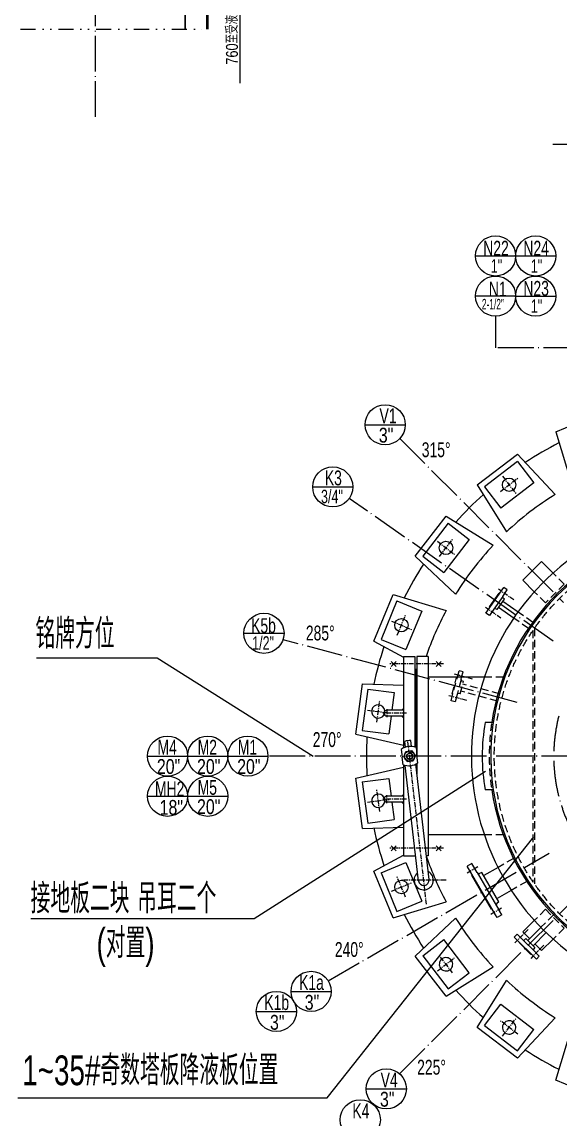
# Model space of a CAD drawing. Header units: millimetres. Extents: x 8160 to 405605, y -30951 to 80400.
# Drawn here: x 29223 to 32843, y 1415 to 8794 of the extents above; entities that cross this region are included whole.
import ezdxf

# ---------------------------------------------------------------- set-up
doc = ezdxf.new("R2010")
doc.units = ezdxf.units.MM
for name, pattern in [('ACAD_ISO04W100', [30.5, 24, -3, 0.5, -3]), ('CENTER', [50.8, 31.75, -6.35, 6.35, -6.35]), ('DIVIDE', [31.75, 12.7, -6.35, 0, -6.35, 0, -6.35]), ('HIDDEN', [9.525, 6.35, -3.175])]:
    doc.linetypes.add(name, pattern=pattern)
doc.layers.get('0').update_dxf_attribs({"lineweight": 13})
doc.layers.get('Defpoints').update_dxf_attribs({"lineweight": 13})
for name, color, linetype, lineweight in [('bh', 7, 'Continuous', 13), ('CENTER', 1, 'CENTER', 13), ('DIM', 7, 'Continuous', 13), ('DIVIDE', 3, 'DIVIDE', 13), ('HIDDEN', 6, 'HIDDEN', 13), ('narrow', 21, 'Continuous', 13), ('PROFILE', 4, 'Continuous', 15), ('SEE', 2, 'Continuous', 13)]:
    doc.layers.add(name, color=color, linetype=linetype, lineweight=lineweight)
doc.styles.add('HZDX', font='tcc_simp.shx', dxfattribs={"width": 0.8, "height": 80, "bigfont": 'hzdx.shx'})
doc.dimstyles.new('uni', dxfattribs={"dimtxt": 90, "dimasz": 70, "dimexe": 5, "dimexo": 0.625, "dimgap": 10, "dimtad": 1, "dimdec": 0, "dimdsep": 46, "dimtxsty": 'HZDX', "dimcen": 2.5, "dimadec": 0, "dimazin": 0, "dimtfac": 1, "dimtdec": 0, "dimtmove": 0, "dimatfit": 3, "dimfxl": 0, "dimarcsym": 0})

# ---------------------------------------------------------------- blocks, each defined once
blk = doc.blocks.new('*D86')
at = {"layer": 'Defpoints', "color": 0}
for p in [(29545.2, 29694), (26632.1, 7564.1), (28947, 7564.1)]:
    blk.add_point(p, dxfattribs=at)
at = {"layer": 'DIM', "color": 0, "lineweight": -2}
for p, q in [((29544.6, 29694), (26627.1, 29694)), ((26632.1, 29624), (26632.1, 7564.1))]:
    blk.add_line(p, q, dxfattribs=at)
at = {"layer": 'DIM', "color": 0}
blk.add_solid([(26620.4, 29624), (26643.7, 29624), (26632.1, 29694)], dxfattribs=at)
at = {"layer": 'DIM', "color": 0, "insert": (26582.1, 18594.1), "char_height": 80, "attachment_point": 5, "rotation": 90, "style": 'HZDX'}
blk.add_mtext('41103', dxfattribs=at)
blk = doc.blocks.new('_None')
blk = doc.blocks.new('*D167')
at = {"layer": 'Defpoints', "color": 0}
for p in [(30320.7, 9292.1), (30320.7, 8381.4), (30688.9, 8381.4)]:
    blk.add_point(p, dxfattribs=at)
at = {"layer": 'DIM', "color": 0, "lineweight": -2}
for p, q in [((30321.3, 9292.1), (30693.9, 9292.1)), ((30688.9, 9222.1), (30688.9, 8381.4))]:
    blk.add_line(p, q, dxfattribs=at)
at = {"layer": 'DIM', "color": 0}
blk.add_solid([(30677.3, 9222.1), (30700.6, 9222.1), (30688.9, 9292.1)], dxfattribs=at)
at = {"layer": 'DIM', "color": 0, "insert": (30636.3, 8801.8), "char_height": 80, "attachment_point": 5, "rotation": 90, "style": 'HZDX'}
blk.add_mtext('760至受液盘支承圈', dxfattribs=at)

msp = doc.modelspace()

# ---------------------------------------------------------------- hatches: boundary and pattern name
at = {"layer": 'bh'}
for points in [[(31790.2, 4165.5), (31790.2, 4176.4), (31778.7, 4165.5)], [(31790.2, 4125.5), (31790.2, 4114.5), (31778.7, 4125.5)], [(31790.2, 3587), (31790.2, 3597.9), (31778.7, 3587)], [(31790.2, 3547), (31790.2, 3536), (31778.7, 3547)]]:
    msp.add_hatch(color=7, dxfattribs=at).paths.add_polyline_path(points)

# ---------------------------------------------------------------- linework, layer by layer
at = {"color": 7}
msp.add_line((32793.2, 7972.7), (33365.8, 7972.7), dxfattribs=at)
at = {"layer": 'bh', "color": 7}
for p, q in [((31778.7, 4165.5), (31790.2, 4176.4)), ((31778.7, 4125.5), (31790.2, 4114.5)), ((31778.7, 3587), (31790.2, 3597.9)), ((31778.7, 3547), (31790.2, 3536))]:
    msp.add_line(p, q, dxfattribs=at)
at = {"layer": 'CENTER', "color": 7, "linetype": 'ACAD_ISO04W100', "ltscale": 10}
for p, q in [((29717.7, 8154.4), (29717.7, 28312.6)), ((32408.7, 6814.9), (32408.7, 6602.8)), ((32970.2, 6602.8), (32408.7, 6602.8)), ((31763.1, 5993.4), (32866.2, 4890.2)), ((32795.7, 4629.6), (31424.4, 5589.8)), ((32555.1, 4216.7), (30980.8, 4638.5)), ((36922.6, 3856.2), (30877.8, 3856.2)), ((31282.8, 2345), (32768.3, 3202.7)), ((31763.1, 1719.1), (33279.1, 3235.1))]:
    msp.add_line(p, q, dxfattribs=at)
at = {"layer": 'CENTER', "color": 7}
for p, q in [((32442.2, 5636.5), (32558, 5725.4)), ((32455.6, 5738.8), (32544.5, 5623)), ((32031.1, 5198.5), (32119.9, 5314.3)), ((32017.6, 5300.8), (32133.4, 5211.9)), ((32531.2, 4906.3), (32428, 4978.6)), ((31747.4, 4669), (31803.2, 4803.8)), ((32445.2, 4783.5), (32342, 4855.8)), ((31707.9, 4764.3), (31842.7, 4708.5)), ((32059.7, 4476.2), (31697.5, 4476.2)), ((32254.6, 4374.8), (32132.9, 4407.4)), ((31610.4, 4084.1), (31629.4, 4228.8)), ((32215.8, 4229.9), (32094.1, 4262.5)), ((31547.5, 4166), (31692.3, 4146.9)), ((31809, 4145.5), (31650.6, 4145.5)), ((31678.2, 4173), (31678.2, 4117.9)), ((31944.3, 2859.8), (31817.8, 3967.2)), ((31855.4, 3859.3), (31805.8, 3853.2)), ((31629.4, 3483.6), (31610.4, 3628.4)), ((31547.5, 3546.5), (31692.3, 3565.5)), ((31809, 3567), (31650.6, 3567)), ((31678.2, 3539.4), (31678.2, 3594.6)), ((32059.7, 3236.2), (31697.5, 3236.2)), ((32288.6, 3110.5), (32217.1, 3069.2)), ((31803.2, 2908.6), (31747.4, 3043.5)), ((31707.9, 2948.1), (31842.7, 3004)), ((32075.8, 3022.5), (31775.7, 3022.5)), ((32448.6, 2833.4), (32377.1, 2792.1)), ((32628.3, 2690.4), (32539.2, 2601.3)), ((32734.4, 2584.3), (32645.3, 2495.2)), ((32119.9, 2398.2), (32031.1, 2514)), ((32017.6, 2411.6), (32133.4, 2500.5)), ((32558, 1987.1), (32442.2, 2075.9)), ((32455.6, 1973.6), (32544.5, 2089.4))]:
    msp.add_line(p, q, dxfattribs=at)
at = {"layer": 'CENTER', "color": 7, "linetype": 'ACAD_ISO04W100', "ltscale": 10}
msp.add_arc((33900.2, 3856.2), 1100, 165.81957, 69.51268, dxfattribs=at)
at = {"layer": 'DIVIDE', "color": 7, "ltscale": 8}
msp.add_line((28959.7, 8745.1), (30475.7, 8745.1), dxfattribs=at)
at = {"layer": 'HIDDEN', "color": 7, "ltscale": 8}
for p, q in [((32869.8, 5012.5), (32795.3, 5087)), ((32743.9, 4886.7), (32669.4, 4961.1)), ((32869.8, 5012.5), (32743.9, 4886.7)), ((32658.1, 4756.4), (32559.8, 4825.3)), ((32629.5, 4715.5), (32531.2, 4784.3)), ((32660.2, 4700.3), (32660.2, 3012.2)), ((32670.2, 4714.8), (32670.2, 2997.7)), ((32109.3, 4227.4), (32151.8, 4386.2)), ((32118.1, 4275.8), (32147.1, 4383.9)), ((32150.9, 4382.9), (32147.1, 4383.9)), ((32177, 4371.9), (32150, 4271.3)), ((32171.8, 4275.3), (32193.8, 4357.5)), ((32177, 4371.9), (32180.8, 4386.2)), ((32193.8, 4357.5), (32181.7, 4362.4)), ((32460.7, 4386.2), (32333.4, 4386.2)), ((32421.9, 4226.5), (32176.3, 4292.2)), ((32434.8, 4274.8), (32189.3, 4340.5)), ((32136.3, 4220.2), (32109.3, 4227.4)), ((32121.9, 4274.7), (32118.1, 4275.8)), ((32150, 4271.3), (32136.3, 4220.2)), ((32171.8, 4275.3), (32158.8, 4277.1)), ((32460.7, 3326.2), (32333.4, 3326.2)), ((32529.5, 3167.6), (32425.4, 3107.5)), ((32618.5, 3013.4), (32514.4, 2953.3)), ((32743.9, 2825.8), (32668, 2749.9)), ((32743.9, 2825.8), (32869.8, 2699.9)), ((32798, 2789.3), (32711.6, 2703)), ((32869.8, 2699.9), (32793.9, 2624))]:
    msp.add_line(p, q, dxfattribs=at)
msp.add_circle((33900.2, 3856.2), 1500, dxfattribs=at)
for centre, radius, start, end in [((32184.7, 4369.8), 8, 165, 248), ((32157.7, 4269.2), 8, 82, 165), ((33900.2, 3856.2), 1534, 171.76087, 188.07397)]:
    msp.add_arc(centre, radius, start, end, dxfattribs=at)
at = {"layer": 'narrow', "color": 7}
msp.add_arc((31830.5, 3856.2), 22, 187, 97, dxfattribs=at)
at = {"layer": 'PROFILE', "color": 7}
for p, q in [((30467.7, 8745.1), (30467.7, 10851.1)), ((30475.7, 8745.1), (30475.7, 10851.1)), ((30320.7, 8745.1), (30320.7, 9332.1)), ((30323.7, 8745.1), (30323.7, 9332.1)), ((32813.2, 6036.2), (33127.4, 6166.3)), ((32813.2, 6036.2), (32920.8, 5679.8)), ((32286.1, 5680.6), (32555.8, 5887.6)), ((32556.3, 5837.6), (32334.2, 5667.1)), ((32555.8, 5887.6), (32810.7, 5616.2)), ((32556.3, 5837.6), (32665.9, 5694.8)), ((32665.9, 5694.8), (32443.8, 5524.3)), ((32286.1, 5680.6), (32482.2, 5364.1)), ((32334.2, 5667.1), (32443.8, 5524.3)), ((31868.9, 5200.6), (32075.9, 5470.4)), ((32075.9, 5470.4), (32392.3, 5274.2)), ((32089.3, 5422.2), (31918.9, 5200.1)), ((32089.3, 5422.2), (32232.1, 5312.7)), ((32232.1, 5312.7), (32061.7, 5090.5)), ((31868.9, 5200.6), (32140.2, 4945.7)), ((31918.9, 5200.1), (32061.7, 5090.5)), ((32592.1, 5038.5), (32717.9, 5164.4)), ((32795.3, 5087), (32717.9, 5164.4)), ((32669.4, 4961.1), (32592.1, 5038.5)), ((32344.2, 4817.6), (32464.7, 4989.6)), ((32369, 4860), (32433.3, 4951.7)), ((32436.6, 4949.4), (32433.3, 4951.7)), ((32457.3, 4930.2), (32487.6, 4973.5)), ((32487.6, 4973.5), (32464.7, 4989.6)), ((31590.1, 4629.1), (31720.2, 4943.2)), ((31745.7, 4900.2), (31638.6, 4641.5)), ((31720.2, 4943.2), (32076.7, 4835.7)), ((31745.7, 4900.2), (31912, 4831.3)), ((32457.3, 4930.2), (32397.5, 4844.8)), ((32419.4, 4841.2), (32468.2, 4910.9)), ((32559.9, 4825.3), (32458.1, 4896.5)), ((32468.2, 4910.9), (32458.5, 4919.6)), ((31912, 4831.3), (31804.9, 4572.6)), ((32367.2, 4801.5), (32344.2, 4817.6)), ((32397.5, 4844.8), (32367.2, 4801.5)), ((32372.3, 4857.7), (32369, 4860)), ((32419.4, 4841.2), (32407.8, 4847.3)), ((32533.5, 4782.7), (32429.4, 4855.6)), ((32666.3, 4750.7), (32658.1, 4756.4)), ((32637.7, 4709.8), (32629.5, 4715.5)), ((31590.1, 4629.1), (31790.2, 4521.7)), ((31638.6, 4641.5), (31804.9, 4572.6)), ((31790.2, 4526.2), (31866.2, 4526.2)), ((31790.2, 4526.2), (31790.2, 3910.9)), ((31866.2, 4526.2), (31866.2, 3916.5)), ((31880.2, 4526.2), (31880.2, 3861.5)), ((31956.2, 4526.2), (31880.2, 4526.2)), ((31956.2, 4526.2), (31956.2, 3186.2)), ((31706.8, 4459.2), (31740.8, 4493.2)), ((31706.8, 4493.2), (31740.8, 4459.2)), ((31870.2, 4438.2), (31866.2, 4438.2)), ((31870.2, 4438.2), (31870.2, 3915.1)), ((31876.2, 4438.2), (31870.2, 4438.2)), ((31876.2, 4438.2), (31876.2, 3856.2)), ((31880.2, 4438.2), (31876.2, 4438.2)), ((32008.5, 4459.2), (32042.5, 4493.2)), ((32008.5, 4493.2), (32042.5, 4459.2)), ((32151.8, 4386.2), (32163.6, 4430.2)), ((32190.7, 4423), (32163.6, 4430.2)), ((32333.4, 4386.2), (31956.2, 4386.2)), ((32180.8, 4386.2), (32190.7, 4423)), ((32471.3, 4386.2), (32460.7, 4386.2)), ((31468.8, 4004.9), (31513.2, 4341.9)), ((31548.9, 4307), (31512.4, 4029.4)), ((31513.2, 4341.9), (31790.2, 4333.3)), ((31548.9, 4307), (31727.4, 4283.5)), ((31727.4, 4283.5), (31711.9, 4165.5)), ((31790.2, 4165.5), (31678.2, 4165.5)), ((31790.2, 4125.5), (31678.2, 4125.5)), ((31706.6, 4125.5), (31690.9, 4005.9)), ((32393.1, 4082.7), (32338.7, 4082.7)), ((31468.8, 4004.9), (31790.2, 3929.4)), ((31512.4, 4029.4), (31690.9, 4005.9)), ((31803, 3916.1), (31798.2, 3955.4)), ((31842.7, 3920.9), (31837.9, 3960.2)), ((31873.8, 3913.8), (31880.1, 3862.3)), ((31774.5, 3901.6), (31780.9, 3850.1)), ((31787.2, 3798.7), (31780.9, 3850.1)), ((31790.8, 3851.3), (31806.4, 3888.2)), ((31790.8, 3851.3), (31814.9, 3819.4)), ((31806.4, 3888.2), (31846.1, 3893)), ((31870.2, 3861.1), (31846.1, 3893)), ((31870.2, 3861.1), (31854.6, 3824.3)), ((31886.4, 3810.8), (31880.1, 3862.3)), ((31468.8, 3707.6), (31790.2, 3783)), ((31790.2, 3797.5), (31790.2, 3186.2)), ((31890, 3018.4), (31801.4, 3794.1)), ((31814.9, 3819.4), (31854.6, 3824.3)), ((31961.5, 3026.6), (31872.9, 3802.5)), ((31876.2, 3804.3), (31876.2, 3773.2)), ((31880.2, 3806.7), (31880.2, 3738.1)), ((31513.2, 3370.5), (31468.8, 3707.6)), ((31512.4, 3683.1), (31690.9, 3706.6)), ((31690.9, 3706.6), (31706.6, 3587)), ((31512.4, 3683.1), (31548.9, 3405.5)), ((32393.1, 3629.7), (32338.7, 3629.7)), ((31790.2, 3587), (31678.2, 3587)), ((31790.2, 3547), (31678.2, 3547)), ((31711.9, 3547), (31727.4, 3429)), ((31548.9, 3405.5), (31727.4, 3429)), ((31513.2, 3370.5), (31790.2, 3379.1)), ((32333.4, 3326.2), (31956.2, 3326.2)), ((32471.3, 3326.2), (32460.7, 3326.2)), ((31706.8, 3253.2), (31740.8, 3219.2)), ((31706.8, 3219.2), (31740.8, 3253.2)), ((32008.5, 3253.2), (32042.5, 3219.2)), ((32008.5, 3219.2), (32042.5, 3253.2)), ((31590.1, 3083.4), (31790.2, 3190.7)), ((31790.2, 3186.2), (31870.8, 3186.2)), ((31956.2, 3186.2), (31943.3, 3186.2)), ((31638.6, 3070.9), (31804.9, 3139.8)), ((31804.9, 3139.8), (31912, 2881.1)), ((32250, 3134.4), (32218.9, 3116.4)), ((32408.2, 2788.5), (32218.9, 3116.4)), ((32285.7, 3072.6), (32250, 3134.4)), ((32425.4, 3107.5), (32329.8, 3052.3)), ((32538.1, 3172.6), (32529.5, 3167.6)), ((31720.2, 2769.2), (31590.1, 3083.4)), ((31638.6, 3070.9), (31745.7, 2812.3)), ((32252.9, 3057.5), (32249.4, 3055.5)), ((32381.4, 2826.9), (32249.4, 3055.5)), ((32285.7, 3072.6), (32414.3, 2849.8)), ((32317, 3074.4), (32300.8, 3067.6)), ((32431.6, 2876), (32317, 3074.4)), ((32514.4, 2953.3), (32418.8, 2898.1)), ((32627.1, 3018.4), (32618.4, 3013.4)), ((32624.3, 3004.6), (32631.5, 3011.8)), ((31745.7, 2812.3), (31912, 2881.1)), ((31720.2, 2769.2), (32076.7, 2876.8)), ((32384.9, 2828.9), (32381.4, 2826.9)), ((32414.3, 2849.8), (32434.6, 2814.8)), ((32431.6, 2876), (32417.5, 2865.4)), ((32450, 2788), (32434.6, 2814.8)), ((31868.9, 2511.8), (32140.2, 2766.7)), ((32418.9, 2770), (32408.2, 2788.5)), ((32450, 2788), (32418.9, 2770)), ((32669.4, 2751.3), (32592.1, 2673.9)), ((32805.1, 2796.4), (32798, 2789.3)), ((32840.4, 2761.1), (32833.3, 2754)), ((32554.6, 2659.1), (32534.8, 2639.3)), ((32592, 2621.7), (32554.6, 2659.1)), ((32637.3, 2628.7), (32592.1, 2673.9)), ((32713.1, 2704.5), (32625.3, 2616.7)), ((32748.5, 2669.1), (32660.7, 2581.3)), ((31918.9, 2512.3), (32061.7, 2621.9)), ((32232.1, 2399.8), (32061.7, 2621.9)), ((32683.3, 2490.8), (32534.8, 2639.3)), ((32569.4, 2604.6), (32566.6, 2601.8)), ((32645.8, 2522.6), (32566.6, 2601.8)), ((32592, 2621.7), (32665.7, 2548)), ((32612.9, 2629.1), (32602.6, 2621)), ((32673.1, 2568.9), (32612.9, 2629.1)), ((32717.9, 2548.1), (32672.7, 2593.3)), ((32795.3, 2625.4), (32717.9, 2548.1)), ((32075.9, 2242.1), (31868.9, 2511.8)), ((31918.9, 2512.3), (32089.3, 2290.2)), ((32648.6, 2525.4), (32645.8, 2522.6)), ((32673.1, 2568.9), (32665, 2558.6)), ((32665.7, 2548), (32703.1, 2510.6)), ((32703.1, 2510.6), (32683.3, 2490.8)), ((32075.9, 2242.1), (32392.3, 2438.2)), ((32089.3, 2290.2), (32232.1, 2399.8)), ((32286.1, 2031.9), (32482.2, 2348.3)), ((32334.2, 2045.3), (32443.8, 2188.1)), ((32443.8, 2188.1), (32665.9, 2017.7)), ((32555.8, 1824.9), (32810.7, 2096.2)), ((32555.8, 1824.9), (32286.1, 2031.9)), ((32334.2, 2045.3), (32556.3, 1874.9)), ((32556.3, 1874.9), (32665.9, 2017.7)), ((32813.2, 1676.2), (32920.8, 2032.7)), ((33127.4, 1546.1), (32813.2, 1676.2))]:
    msp.add_line(p, q, dxfattribs=at)
for centre, radius in [((32500.1, 5680.9), 45), ((32075.5, 5256.4), 45), ((31775.3, 4736.4), 45), ((31830.5, 3856.2), 34.6), ((31830.5, 3856.2), 20), ((31775.3, 2976), 45)]:
    msp.add_circle(centre, radius, dxfattribs=at)
for centre, radius, start, end in [((33900.2, 3856.2), 2360, 116.81753, 123.18247), ((33900.2, 3856.2), 2360, 131.81753, 138.18247), ((33900.2, 3856.2), 2069.9, 121.75936, 133.24064), ((33900.2, 3856.2), 1654, 100.45006, 225), ((33900.2, 3856.2), 1524, 231.33493, 218.67107), ((33900.2, 3856.2), 1534, 101.26348, 171.51632), ((33900.2, 3856.2), 2069.9, 136.75936, 148.24064), ((33900.2, 3856.2), 2360, 146.81753, 153.18247), ((32463.8, 4925.6), 8, 145, 228), ((33900.2, 3856.2), 2069.9, 151.75936, 161.1142), ((32404.1, 4840.3), 8, 62, 145), ((33900.2, 3856.2), 1654, 225, 30), ((33900.2, 3856.2), 2360, 161.81753, 168.18247), ((33900.2, 3856.2), 1534, 225, 30), ((31619.9, 4156.4), 45, 4.8479, 333.8516), ((31678.2, 4145.5), 20, 90, 270), ((33650, 3856.2), 1330.8, 170.20191, 189.79809), ((33900.2, 3856.2), 2360, 176.81753, 183.18247), ((31835.2, 3817.5), 103.7, 68.16705, 125.83295), ((31830.4, 3856.8), 103.7, 85.87775, 108.12225), ((31825.7, 3894.9), 103.7, 248.16705, 305.83295), ((33900.2, 3856.2), 1534, 188.47648, 225), ((31619.9, 3556), 45, 26.1484, 355.1521), ((31678.2, 3567), 20, 90, 270), ((33900.2, 3856.2), 2360, 191.81753, 198.18247), ((33900.2, 3856.2), 2069.9, 199.08273, 208.24064), ((31925.7, 3022.5), 65, 130.14855, 62.886), ((31925.7, 3022.5), 36, 186.51728, 6.51728), ((32296.1, 3078.6), 12, 210, 293), ((33900.2, 3856.2), 1524, 218.67107, 231.32893), ((32424.7, 2855.8), 12, 127, 210), ((33900.2, 3856.2), 2360, 206.81753, 213.18247), ((33900.2, 3856.2), 2069.9, 211.75936, 223.24064), ((32597.7, 2627.3), 8, 225, 308), ((32671.3, 2553.7), 8, 142, 225), ((32075.5, 2456.1), 45, 127.5, 37.5), ((32075.5, 2456.1), 45, 37.5, 127.5), ((33900.2, 3856.2), 2069.9, 226.75936, 238.24064), ((33900.2, 3856.2), 2360, 221.81753, 228.18247), ((32500.1, 2031.5), 45, 322.5, 142.5), ((32500.1, 2031.5), 45, 142.5, 322.5), ((33900.2, 3856.2), 2360, 236.81753, 243.18247)]:
    msp.add_arc(centre, radius, start, end, dxfattribs=at)
at = {"layer": 'SEE', "color": 7}
for p, q in [((32273.7, 7219.9), (32543.7, 7219.9)), ((32543.7, 7219.9), (32813.7, 7219.9)), ((32543.7, 6949.9), (32273.7, 6949.9)), ((32543.7, 6949.9), (32813.7, 6949.9)), ((31531.4, 6084.7), (31801.4, 6084.7)), ((31179, 5667), (31449, 5667)), ((30716.1, 4682), (30986.1, 4682)), ((29321.4, 4516.6), (30133.7, 4516.6)), ((30133.7, 4516.6), (31183, 3856.2)), ((30067.8, 3856.2), (30337.8, 3856.2)), ((30337.8, 3856.2), (30607.8, 3856.2)), ((30607.8, 3856.2), (30877.8, 3856.2)), ((30785.3, 2764.8), (32340.2, 3754.3)), ((30067.8, 3586.2), (30337.8, 3586.2)), ((30337.8, 3586.2), (30607.8, 3586.2)), ((31275.5, 1558), (32665.7, 3313.1)), ((29282.5, 2764.8), (30785.3, 2764.8)), ((31033.4, 2274), (31303.4, 2274)), ((30799.6, 2139), (31069.6, 2139)), ((29196, 1558), (31275.5, 1558)), ((31539, 1618.6), (31809, 1618.6))]:
    msp.add_line(p, q, dxfattribs=at)
for centre in [(32408.7, 7219.9), (32678.7, 7219.9), (32408.7, 6949.9), (32678.7, 6949.9), (31666.4, 6084.7), (31314, 5667), (30851.1, 4682), (30202.8, 3856.2), (30472.8, 3856.2), (30742.8, 3856.2), (30202.8, 3586.2), (30472.8, 3586.2), (31168.4, 2274), (30934.6, 2139), (31674, 1618.6), (31499.1, 1410.3)]:
    msp.add_circle(centre, 135, dxfattribs=at)

# ---------------------------------------------------------------- texts
at = {"layer": 'SEE', "color": 7, "style": 'HZDX'}
for s, height, width, p in [('N22', 100, 0.7, (32326, 7221.9)), ('N24', 100, 0.7, (32596, 7221.9)), ('1"', 90, 0.7, (32376.4, 7107.5)), ('1"', 90, 0.7, (32646.4, 7107.5)), ('N1', 100, 0.7, (32363.4, 6947)), ('N23', 100, 0.7, (32596, 6951.9)), ('2-1/2"', 70, 0.6, (32316.9, 6861)), ('1"', 90, 0.7, (32646.4, 6837.5)), ('V1', 100, 0.7, (31628.2, 6094.3)), ('3"', 100, 0.8, (31623.8, 5964.7)), ('315%%D', 100, 0.7, (31912.4, 5866.6)), ('K3', 100, 0.7, (31260.6, 5677.2)), ('3/4"', 90, 0.7, (31234.8, 5557.3)), ('铭牌方位', 200, 0.7, (29314.2, 4579.1)), ('K5b', 100, 0.7, (30764.7, 4683.9)), ('285%%D', 100, 0.7, (31132.9, 4634.1)), ('1/2"', 90, 0.7, (30771.9, 4572.2)), ('270%%D', 100, 0.7, (31179.3, 3917.5)), ('M4', 100, 0.7, (30135.2, 3865.9)), ('M2', 100, 0.7, (30405.2, 3865.9)), ('M1', 100, 0.7, (30675.2, 3865.9)), ('20"', 100, 0.8, (30130.8, 3736.3)), ('20"', 100, 0.8, (30400.8, 3736.3)), ('20"', 100, 0.8, (30670.8, 3736.3)), ('M5', 100, 0.7, (30405.2, 3595.9)), ('MH2', 100, 0.7, (30118.1, 3586.1)), ('18"', 100, 0.8, (30149.4, 3461.4)), ('20"', 100, 0.8, (30400.8, 3466.3)), ('接地板二块 吊耳二个', 200, 0.7, (29281.6, 2798.8)), ('(对置)', 200, 0.7, (29725, 2498.6)), ('240%%D', 100, 0.7, (31327.9, 2505.7)), ('K1a', 100, 0.7, (31087.4, 2283.7)), ('K1b', 100, 0.7, (30853.6, 2148.7)), ('3"', 100, 0.8, (31125.5, 2150.9)), ('3"', 100, 0.8, (30891.7, 2015.9)), ('1~35#奇数塔板降液板位置', 200, 0.7, (29225.1, 1643.1)), ('225%%D', 100, 0.7, (31881.5, 1714.1)), ('V4', 100, 0.7, (31635.9, 1628.3)), ('3"', 100, 0.8, (31631.5, 1498.7)), ('K4', 100, 0.7, (31445.7, 1420.5))]:
    msp.add_text(s, height=height, dxfattribs=dict(at, width=width)).set_placement(p)

# ---------------------------------------------------------------- dimensions: what is measured, and where the dimension line sits
at = {"layer": 'DIM', "color": 7}
for base, p1, p2, text, picture, middle in [((26632.1, 7564.1), (29545.2, 29694), (28947, 7564.1), '41103', '*D86', (26582.1, 18594.1)), ((30688.9, 8381.4), (30320.7, 9292.1), (30320.7, 8381.4), '760至受液盘支承圈', '*D167', (30636.3, 8801.8))]:
    dim = msp.add_linear_dim(base=base, p1=p1, p2=p2, angle=90, text=text, dimstyle='uni', override={"dimblk2": 'None', "dimsah": 1, "dimse2": 1}, dxfattribs=at)
    dim.commit()
    dim.dimension.update_dxf_attribs({"geometry": picture, "text_midpoint": middle})

doc.saveas('drawing.dxf')
